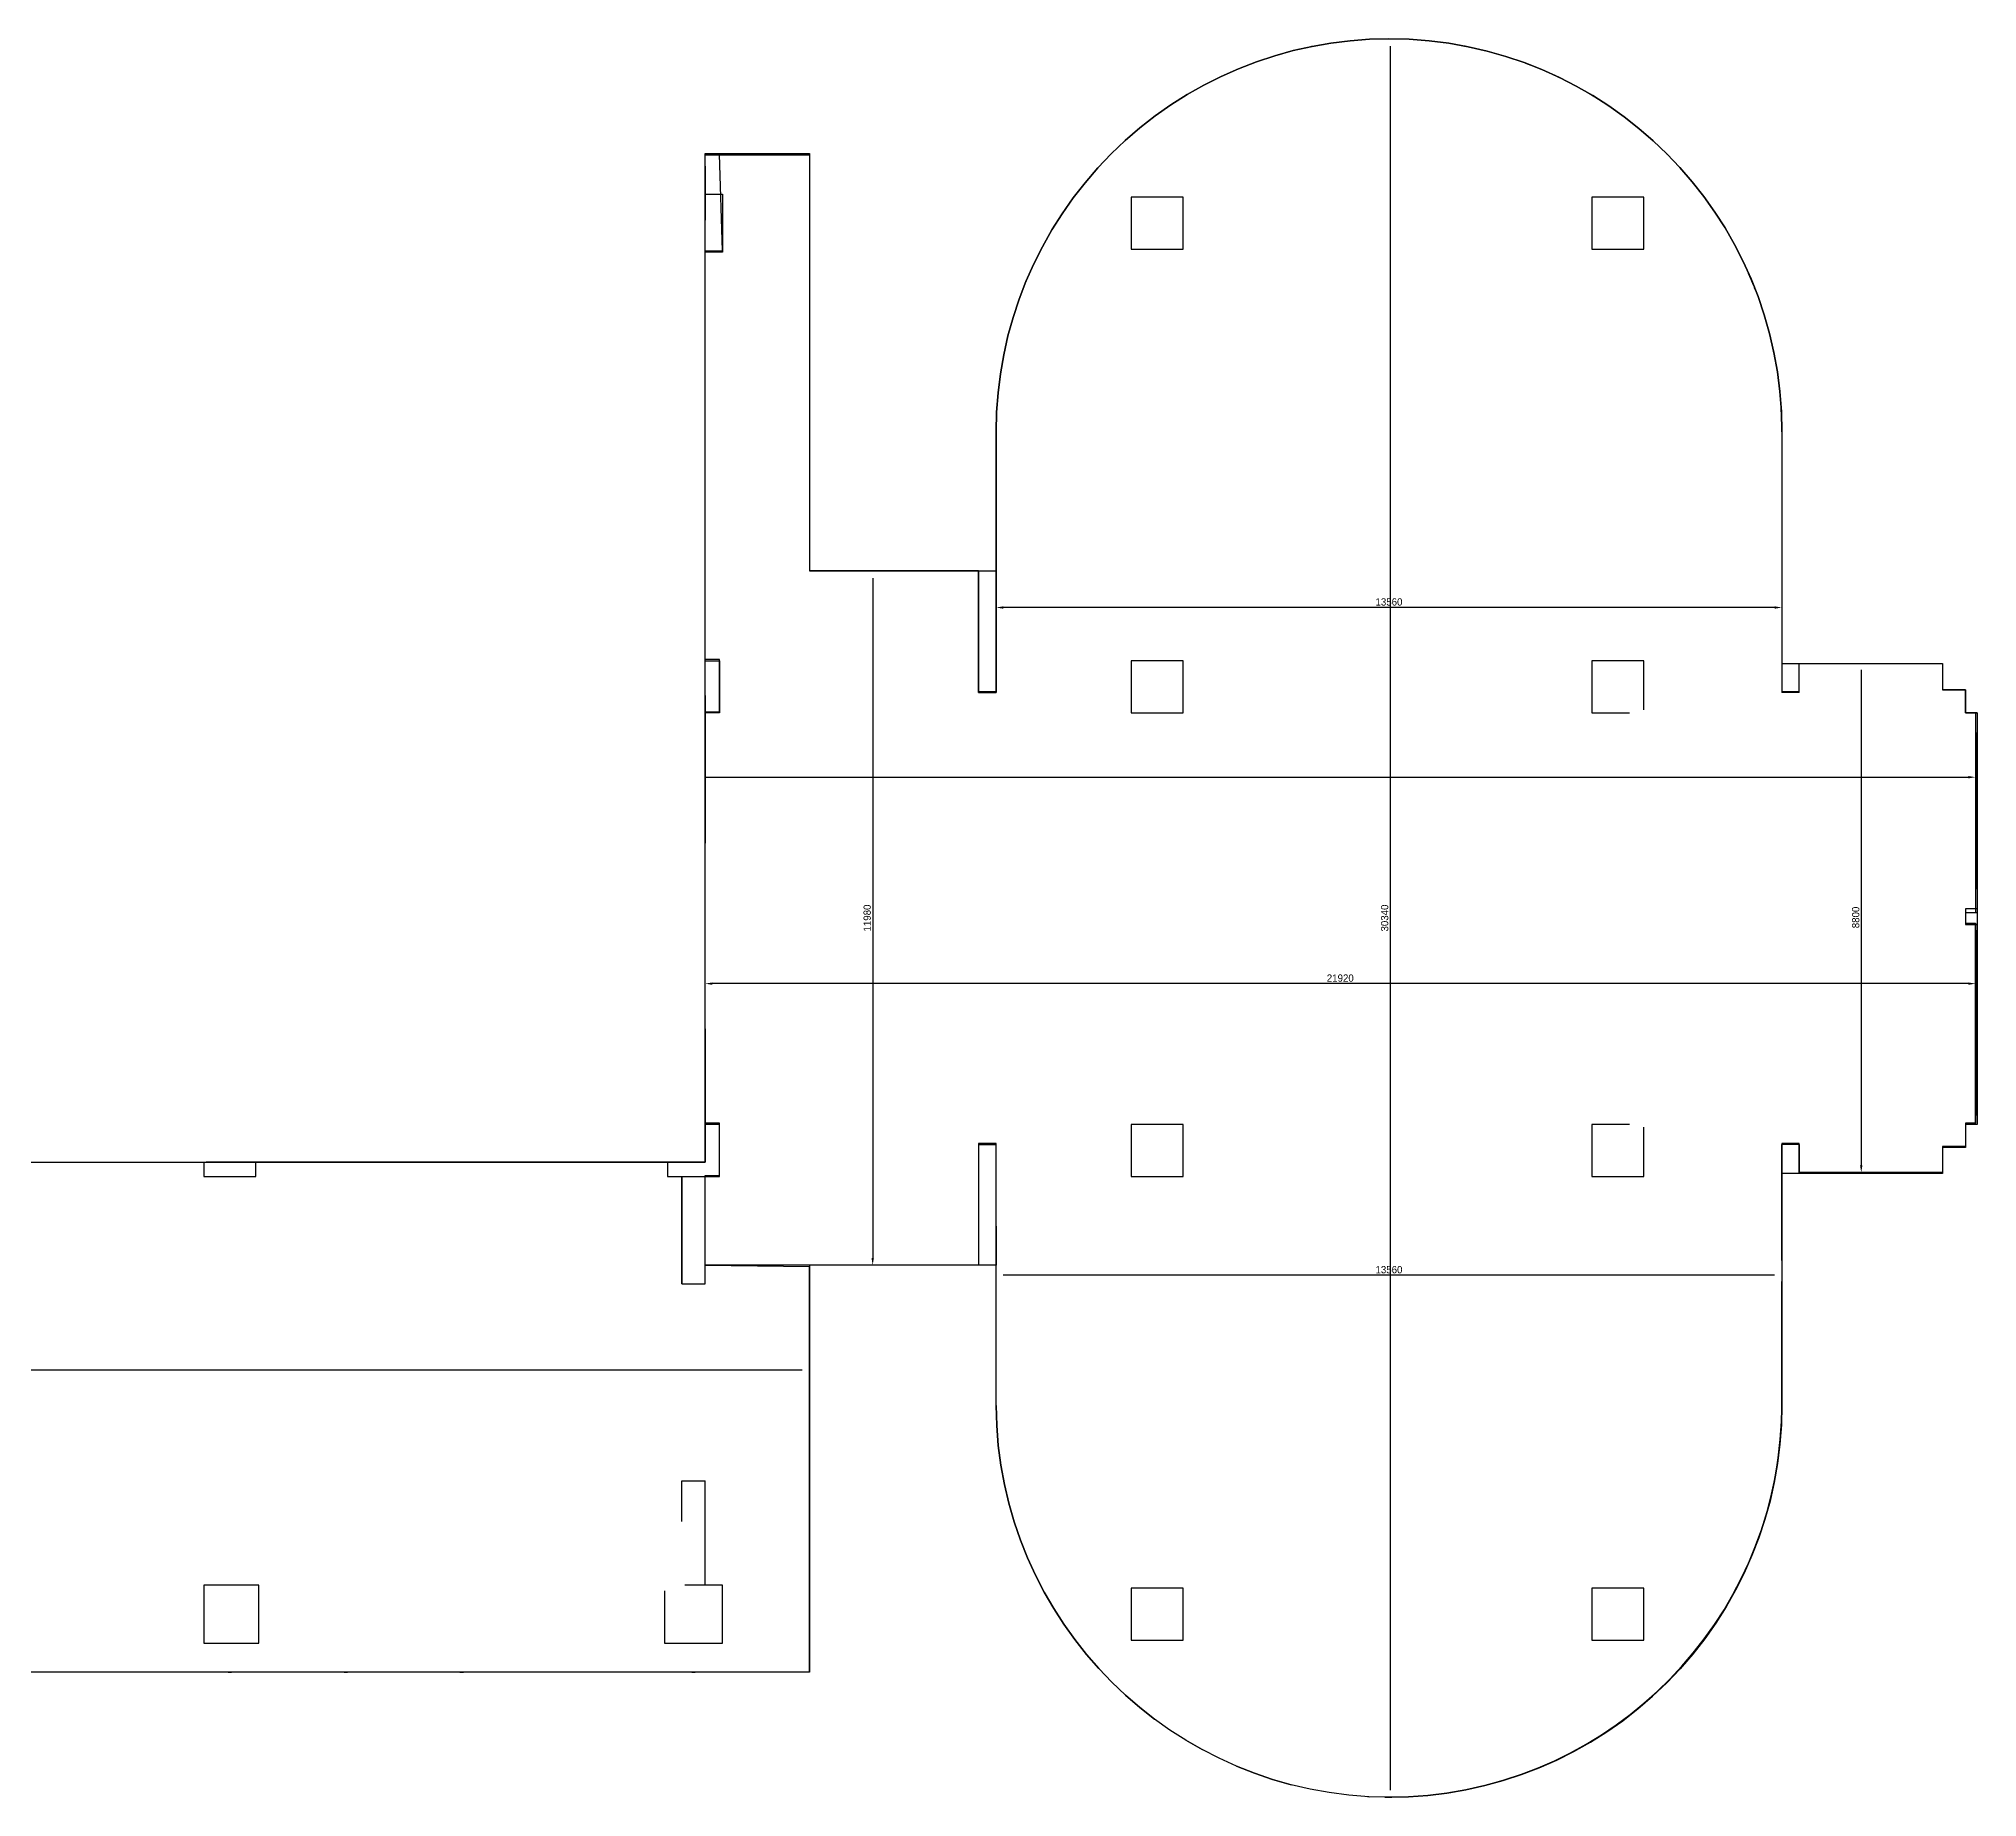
# Model space of a CAD drawing. Header units: millimetres. Extents: x 1186303 to 1253503, y 87528 to 122501.
# Drawn here: x 1220055 to 1253503, y 92161 to 122501 of the extents above; entities that cross this region are included whole.
import ezdxf

# ---------------------------------------------------------------- set-up
doc = ezdxf.new("R2010")
doc.units = ezdxf.units.MM
for name, color, linetype in [('Divar-komek', 7, 'Continuous'), ('metal', 7, 'Continuous'), ('OFFICE_BOUNDARY', 3, 'Continuous'), ('Pencere', 7, 'Continuous'), ('plita 2', 7, 'Continuous'), ('sutun1', 7, 'Continuous')]:
    doc.layers.add(name, color=color, linetype=linetype)
doc.layers.add('obl. keramogranit', color=138, linetype='Continuous', lineweight=18, true_color=0x005252)

msp = doc.modelspace()

# ---------------------------------------------------------------- linework, layer by layer
at = {"color": 0, "lineweight": -2, "transparency": 16777216}
for p, q in [((1243374, 122376), (1243374, 92286)), ((1234445, 113196), (1234445, 101466)), ((1236573, 112747), (1236573, 112626)), ((1250133, 112747), (1250133, 112626)), ((1250008, 112688), (1236698, 112688)), ((1251502, 111616), (1251502, 103066)), ((1253473, 110085), (1253473, 109699)), ((1231553, 105891), (1231553, 106261)), ((1253348, 106199), (1231678, 106199)), ((1253473, 105891), (1253473, 106261)), ((1251900, 102941), (1251439, 102941)), ((1234932, 101341), (1234382, 101341)), ((1250008, 101168), (1236698, 101168)), ((1186428, 99533), (1233228, 99533))]:
    msp.add_line(p, q, dxfattribs=at)
at = {"color": 1, "lineweight": 30}
for p, q in [((1231553, 103121), (1231553, 120521)), ((1231553, 120521), (1233353, 120521)), ((1233353, 120521), (1233353, 113321)), ((1231553, 120301), (1231553, 119821)), ((1231553, 119821), (1231553, 119371)), ((1236573, 113321), (1236573, 115722)), ((1250133, 115722), (1250133, 111721)), ((1233353, 113321), (1236573, 113321)), ((1250133, 111721), (1252903, 111721)), ((1252903, 111721), (1252903, 111271)), ((1231553, 111171), (1231553, 108621)), ((1252903, 111271), (1253303, 111271)), ((1253303, 111271), (1253303, 110871)), ((1253303, 110871), (1253503, 110871)), ((1253503, 110871), (1253503, 103771)), ((1231553, 105421), (1231553, 103521)), ((1253503, 103771), (1253303, 103771)), ((1253303, 103771), (1253303, 103371)), ((1231553, 103521), (1231553, 103121)), ((1253303, 103371), (1252903, 103371)), ((1252903, 103371), (1252903, 102921)), ((1199203, 103121), (1231553, 103121)), ((1225653, 103121), (1222946, 103121)), ((1231553, 103121), (1225653, 103121)), ((1252903, 102921), (1250133, 102921)), ((1250133, 102921), (1250133, 98921)), ((1236573, 101341), (1233353, 101341)), ((1233353, 101341), (1233353, 94321)), ((1236573, 98921), (1236573, 101341)), ((1233353, 94321), (1186303, 94321))]:
    msp.add_line(p, q, dxfattribs=at)
at = {"color": 0, "lineweight": -2}
for p, q in [((1234932, 113321), (1234382, 113321)), ((1231553, 109761), (1253348, 109761)), ((1236573, 102014), (1236573, 101341)), ((1250133, 101144), (1250133, 101105)), ((1233353, 98194), (1233353, 99595))]:
    msp.add_line(p, q, dxfattribs=at)
for points in [[(1242352, 122427), (1242025, 122370)], [(1242683, 122468), (1242352, 122427)], [(1243017, 122493), (1242683, 122468)], [(1243353, 122501), (1243017, 122493)], [(1243702, 122493), (1243353, 122501)], [(1244047, 122466), (1243702, 122493)], [(1244386, 122423), (1244047, 122466)], [(1244720, 122364), (1244386, 122423)], [(1241067, 122104), (1240759, 121985)], [(1241382, 122208), (1241067, 122104)], [(1241701, 122297), (1241382, 122208)], [(1242025, 122370), (1241701, 122297)], [(1245048, 122288), (1244720, 122364)], [(1245370, 122197), (1245048, 122288)], [(1245685, 122090), (1245370, 122197)], [(1246293, 121833), (1245993, 121969), (1245685, 122090)], [(1240456, 121851), (1240161, 121703)], [(1240759, 121985), (1240456, 121851)], [(1246585, 121683), (1246293, 121833)], [(1239872, 121540), (1239592, 121362)], [(1240161, 121703), (1239872, 121540)], [(1246869, 121520), (1246585, 121683)], [(1247144, 121344), (1246869, 121520)], [(1239320, 121171), (1239057, 120966)], [(1239592, 121362), (1239320, 121171)], [(1247410, 121155), (1247144, 121344)], [(1247666, 120953), (1247410, 121155)], [(1238803, 120748), (1238559, 120516)], [(1239057, 120966), (1238803, 120748)], [(1247912, 120740), (1247666, 120953)], [(1238559, 120516), (1238327, 120272)], [(1248148, 120516), (1247912, 120740)], [(1248372, 120280), (1248148, 120516)], [(1238327, 120272), (1238109, 120018)], [(1248585, 120034), (1248372, 120280)], [(1237904, 119755), (1237713, 119483)], [(1238109, 120018), (1237904, 119755)], [(1248787, 119778), (1248585, 120034)], [(1248976, 119512), (1248787, 119778)], [(1237713, 119483), (1237535, 119203)], [(1249152, 119237), (1248976, 119512)], [(1237535, 119203), (1237372, 118914)], [(1249315, 118953), (1249152, 119237)], [(1237372, 118914), (1237224, 118618)], [(1249465, 118661), (1249315, 118953)], [(1237224, 118618), (1237090, 118316)], [(1249601, 118361), (1249465, 118661)], [(1237090, 118316), (1236970, 118008)], [(1249722, 118053), (1249601, 118361)], [(1236970, 118008), (1236867, 117693)], [(1249829, 117738), (1249722, 118053)], [(1249920, 117416), (1249829, 117738)], [(1236867, 117693), (1236778, 117374)], [(1249996, 117088), (1249920, 117416)], [(1236778, 117374), (1236705, 117050)], [(1250055, 116754), (1249996, 117088)], [(1236705, 117050), (1236648, 116723)], [(1250098, 116415), (1250055, 116754)], [(1236648, 116723), (1236607, 116392)], [(1250125, 116070), (1250098, 116415)], [(1236607, 116392), (1236582, 116058)], [(1250133, 115722), (1250125, 116070)], [(1236582, 116058), (1236573, 115722)], [(1236573, 98921), (1236584, 98574)], [(1250100, 98252), (1250125, 98586), (1250133, 98921)], [(1236584, 98574), (1236612, 98231)], [(1236612, 98231), (1236657, 97893)], [(1250059, 97921), (1250100, 98252)], [(1236657, 97893), (1236718, 97560)], [(1250002, 97594), (1250059, 97921)], [(1236718, 97560), (1236795, 97233)], [(1249929, 97271), (1250002, 97594)], [(1236795, 97233), (1236888, 96913)], [(1249840, 96952), (1249929, 97271)], [(1236888, 96913), (1236995, 96599)], [(1249736, 96638), (1249840, 96952)], [(1236995, 96599), (1237117, 96292)], [(1249617, 96330), (1249736, 96638)], [(1237117, 96292), (1237254, 95993)], [(1249334, 95733), (1249483, 96028)], [(1249483, 96028), (1249617, 96330)], [(1237254, 95993), (1237404, 95702)], [(1237404, 95702), (1237568, 95419)], [(1249171, 95445), (1249334, 95733)], [(1237568, 95419), (1237744, 95145)], [(1248994, 95165), (1249171, 95445)], [(1237744, 95145), (1237934, 94881)], [(1248802, 94893), (1248994, 95165)], [(1237934, 94881), (1238135, 94626)], [(1248597, 94631), (1248802, 94893)], [(1238135, 94626), (1238348, 94381)], [(1238348, 94381), (1238572, 94146)], [(1248146, 94134), (1248378, 94377)], [(1248378, 94377), (1248597, 94631)], [(1238572, 94146), (1238807, 93922)], [(1247903, 93903), (1248146, 94134)], [(1238807, 93922), (1239053, 93710)], [(1239053, 93710), (1239309, 93510)], [(1247386, 93481), (1247649, 93685)], [(1247649, 93685), (1247903, 93903)], [(1247113, 93290), (1247386, 93481)], [(1239848, 93145), (1240132, 92983)], [(1246545, 92951), (1246833, 93114)], [(1246833, 93114), (1247113, 93290)], [(1240723, 92698), (1241030, 92576)], [(1245638, 92552), (1245947, 92670)], [(1245947, 92670), (1246249, 92803)], [(1246249, 92803), (1246545, 92951)], [(1241030, 92576), (1241344, 92470)], [(1241344, 92470), (1241665, 92378)], [(1244681, 92289), (1245005, 92361)], [(1245005, 92361), (1245324, 92449)], [(1245324, 92449), (1245638, 92552)], [(1243353, 92161), (1243689, 92169)], [(1243689, 92169), (1244023, 92193)], [(1244023, 92193), (1244354, 92233)], [(1244354, 92233), (1244681, 92289)]]:
    msp.add_lwpolyline(points)
at = {"color": 0, "transparency": 16777216}
for points in [[(1236698, 112709), (1236698, 112668), (1236573, 112688)], [(1250008, 112709), (1250008, 112668), (1250133, 112688)], [(1253348, 109782), (1253348, 109740), (1253473, 109761)], [(1231678, 106220), (1231678, 106178), (1231553, 106199)], [(1253348, 106220), (1253348, 106178), (1253473, 106199)], [(1251481, 103066), (1251523, 103066), (1251502, 102941)], [(1234424, 101466), (1234466, 101466), (1234445, 101341)]]:
    msp.add_solid(points, dxfattribs=at)
at = {"layer": 'Divar-komek'}
for points in [[(1246681, 121628), (1246536, 121708), (1246347, 121805), (1246173, 121887)], [(1246906, 121496), (1246774, 121575)]]:
    msp.add_lwpolyline(points, dxfattribs=at)
at = {"layer": 'metal'}
for p, q in [((1233353, 118951), (1233353, 118891)), ((1233353, 117151), (1233353, 117091)), ((1233353, 115351), (1233353, 115291)), ((1233353, 113551), (1233353, 113491)), ((1233583, 113321), (1233523, 113321)), ((1233353, 101091), (1233353, 101151)), ((1233353, 99291), (1233353, 99351)), ((1233353, 97491), (1233353, 97551)), ((1233353, 95691), (1233353, 95751)), ((1221383, 94321), (1221323, 94321)), ((1223323, 94321), (1223383, 94321)), ((1225323, 94321), (1225383, 94321)), ((1227323, 94321), (1227383, 94321)), ((1229383, 94321), (1229323, 94321)), ((1231323, 94321), (1231383, 94321))]:
    msp.add_line(p, q, dxfattribs=at)
at = {"layer": 'obl. keramogranit'}
for p, q in [((1252753, 111721), (1252903, 111721)), ((1253503, 110721), (1253503, 110871)), ((1253503, 107421), (1253503, 107521)), ((1253503, 107221), (1253503, 107121)), ((1253503, 103921), (1253503, 103771)), ((1252753, 102921), (1252903, 102921))]:
    msp.add_line(p, q, dxfattribs=at)
at = {"layer": 'OFFICE_BOUNDARY'}
msp.add_lwpolyline([(1199203, 103121), (1231553, 103121), (1231553, 120521), (1233353, 120521), (1233353, 113321), (1236573, 113321), (1236573, 115722), (1236582, 116058), (1236607, 116392), (1236648, 116723), (1236705, 117050), (1236778, 117374), (1236867, 117693), (1236970, 118008), (1237090, 118316), (1237224, 118618), (1237372, 118914), (1237535, 119203), (1237713, 119483), (1237904, 119755), (1238109, 120018), (1238327, 120272), (1238559, 120516), (1238803, 120748), (1239057, 120966), (1239320, 121171), (1239592, 121362), (1239872, 121540), (1240161, 121703), (1240456, 121851), (1240759, 121985), (1241067, 122104), (1241382, 122208), (1241701, 122297), (1242025, 122370), (1242352, 122427), (1242683, 122468), (1243017, 122493), (1243353, 122501), (1243702, 122493), (1244047, 122466), (1244386, 122423), (1244720, 122364), (1245048, 122288), (1245370, 122197), (1245685, 122090), (1245993, 121969), (1246293, 121833), (1246585, 121683), (1246869, 121520), (1247144, 121344), (1247410, 121155), (1247666, 120953), (1247912, 120740), (1248148, 120516), (1248372, 120280), (1248585, 120034), (1248787, 119778), (1248976, 119512), (1249152, 119237), (1249315, 118953), (1249465, 118661), (1249601, 118361), (1249722, 118053), (1249829, 117738), (1249920, 117416), (1249996, 117088), (1250055, 116754), (1250098, 116415), (1250125, 116070), (1250133, 115722), (1250133, 111721), (1252903, 111721), (1252903, 111271), (1253303, 111271), (1253303, 110871), (1253503, 110871), (1253503, 103771), (1253303, 103771), (1253303, 103371), (1252903, 103371), (1252903, 102921), (1250133, 102921), (1250133, 98921), (1250125, 98586), (1250100, 98252), (1250059, 97921), (1250002, 97594), (1249929, 97271), (1249840, 96952), (1249736, 96638), (1249617, 96330), (1249483, 96028), (1249334, 95733), (1249171, 95445), (1248994, 95165), (1248802, 94893), (1248597, 94631), (1248378, 94377), (1248146, 94134), (1247903, 93903), (1247649, 93685), (1247386, 93481), (1247113, 93290), (1246833, 93114), (1246545, 92951), (1246249, 92803), (1245947, 92670), (1245638, 92552), (1245324, 92449), (1245005, 92361), (1244681, 92289), (1244354, 92233), (1244023, 92193), (1243689, 92169), (1243353, 92161), (1243006, 92171), (1242663, 92198), (1242324, 92242), (1241992, 92302), (1241665, 92378), (1241344, 92470), (1241030, 92576), (1240723, 92698), (1240423, 92833), (1240132, 92983), (1239848, 93145), (1239574, 93321), (1239309, 93510), (1239053, 93710), (1238807, 93922), (1238572, 94146), (1238348, 94381), (1238135, 94626), (1237934, 94881), (1237744, 95145), (1237568, 95419), (1237404, 95702), (1237254, 95993), (1237117, 96292), (1236995, 96599), (1236888, 96913), (1236795, 97233), (1236718, 97560), (1236657, 97893), (1236612, 98231), (1236584, 98574), (1236573, 98921), (1236573, 101341), (1233353, 101341), (1233353, 94321), (1186303, 94321)], dxfattribs=at)
at = {"layer": 'Pencere'}
for p, q in [((1231553, 120521), (1233353, 120521)), ((1233353, 120491), (1231553, 120491)), ((1253473, 110871), (1253473, 107421)), ((1253503, 110721), (1253503, 107521)), ((1253473, 103771), (1253473, 107221)), ((1253503, 103921), (1253503, 107121))]:
    msp.add_line(p, q, dxfattribs=at)
at = {"layer": 'plita 2'}
for p, q in [((1236273, 113321), (1233353, 113321)), ((1252753, 102921), (1250433, 102921)), ((1233353, 94321), (1233353, 101321)), ((1233353, 94321), (1186303, 94321))]:
    msp.add_line(p, q, dxfattribs=at)
at = {"layer": 'sutun1'}
for p, q in [((1245717, 122076), (1245717, 122077)), ((1231553, 119821), (1231853, 119821)), ((1231853, 119821), (1231853, 118821)), ((1231853, 118821), (1231553, 118821)), ((1249692, 118129), (1249692, 118129)), ((1236573, 115722), (1236573, 115521)), ((1236573, 114621), (1236573, 111221)), ((1250133, 114621), (1250133, 114121)), ((1236273, 111221), (1236273, 113321)), ((1250133, 113221), (1250133, 111221)), ((1231553, 111771), (1231803, 111771)), ((1231803, 111771), (1231803, 110871)), ((1247753, 111771), (1246853, 111771)), ((1246853, 111771), (1246853, 110871)), ((1247753, 110921), (1247753, 111771)), ((1250433, 111221), (1250433, 111721)), ((1252903, 111721), (1252903, 111271)), ((1236273, 111221), (1236573, 111221)), ((1250433, 111221), (1250133, 111221)), ((1253303, 111271), (1252903, 111271)), ((1253303, 110871), (1253303, 111271)), ((1231803, 110871), (1231553, 110871)), ((1246853, 110871), (1247503, 110871)), ((1253503, 110871), (1253303, 110871)), ((1231553, 105421), (1231553, 108621)), ((1253303, 107421), (1253303, 107221)), ((1253503, 107421), (1253303, 107421)), ((1253303, 107221), (1253503, 107221)), ((1231803, 103771), (1231553, 103771)), ((1231803, 102871), (1231803, 103771)), ((1247503, 103771), (1246853, 103771)), ((1246853, 103771), (1246853, 102871)), ((1247753, 102871), (1247753, 103721)), ((1253503, 103771), (1253303, 103771)), ((1253303, 103771), (1253303, 103371)), ((1236273, 103421), (1236573, 103421)), ((1236273, 103421), (1236273, 101341)), ((1236573, 101341), (1236573, 103421)), ((1250133, 102921), (1250133, 103421)), ((1250433, 103421), (1250133, 103421)), ((1250433, 103421), (1250433, 102921)), ((1253303, 103371), (1252903, 103371)), ((1252903, 103371), (1252903, 102921)), ((1222903, 103121), (1222903, 102871)), ((1223803, 102871), (1223803, 103121)), ((1223803, 103121), (1225653, 103121)), ((1229053, 103121), (1230903, 103121)), ((1230903, 103121), (1230903, 102871)), ((1222903, 102871), (1223803, 102871)), ((1230903, 102871), (1231803, 102871)), ((1231153, 101021), (1231153, 102871)), ((1231553, 101021), (1231553, 102871)), ((1246853, 102871), (1247753, 102871)), ((1250133, 101421), (1250133, 102921)), ((1231153, 101021), (1231553, 101021)), ((1250133, 100021), (1250133, 100521)), ((1231153, 96921), (1231153, 97621)), ((1231153, 97621), (1231553, 97621)), ((1231553, 95821), (1231553, 97621)), ((1230853, 95721), (1230853, 94821)), ((1231853, 95821), (1231203, 95821)), ((1231853, 94821), (1231853, 95821)), ((1230853, 94821), (1231853, 94821))]:
    msp.add_line(p, q, dxfattribs=at)
at = {"layer": 'sutun1', "color": 183}
for p, q in [((1231803, 120511), (1233353, 120511)), ((1231853, 118841), (1231803, 120511)), ((1233353, 120511), (1233353, 113341)), ((1231553, 118841), (1231853, 118841)), ((1236573, 111241), (1236579, 115958)), ((1250132, 115779), (1250133, 111241)), ((1236273, 113321), (1236273, 111241)), ((1231803, 111791), (1231553, 111791)), ((1231803, 110891), (1231803, 111791)), ((1250433, 111241), (1250433, 111721)), ((1236273, 111241), (1236573, 111241)), ((1250133, 111241), (1250433, 111241)), ((1253303, 111271), (1253303, 110891)), ((1231553, 103791), (1231553, 110891)), ((1231553, 110891), (1231803, 110891)), ((1253474, 110871), (1253503, 107491)), ((1253503, 107491), (1253303, 107491)), ((1253303, 107491), (1253303, 107241)), ((1253303, 107241), (1253473, 107241)), ((1253473, 107241), (1253473, 103791)), ((1231803, 103791), (1231553, 103791)), ((1231803, 102891), (1231803, 103791)), ((1253473, 103791), (1253303, 103791)), ((1253303, 103791), (1253303, 103771)), ((1253303, 103771), (1253303, 103391)), ((1236573, 103441), (1236273, 103441)), ((1236273, 103441), (1236273, 101341)), ((1236573, 101341), (1236573, 103441)), ((1250133, 103441), (1250128, 98683)), ((1250433, 103441), (1250133, 103441)), ((1250433, 102941), (1250433, 103441)), ((1253303, 103391), (1252903, 103391)), ((1252903, 103391), (1252903, 103371)), ((1199803, 103121), (1229053, 103121)), ((1229053, 103121), (1230903, 103121)), ((1230903, 103121), (1230903, 102871)), ((1230903, 102871), (1231153, 102871)), ((1231153, 102871), (1231153, 101021)), ((1231553, 101341), (1231553, 102891)), ((1231553, 102891), (1231803, 102891)), ((1252903, 102941), (1250433, 102941)), ((1231153, 101021), (1231553, 101021)), ((1236273, 101341), (1231553, 101341)), ((1231553, 101021), (1231553, 101341)), ((1231553, 101341), (1233353, 101321)), ((1233353, 101321), (1233353, 94321))]:
    msp.add_line(p, q, dxfattribs=at)
at = {"layer": 'sutun1'}
for points in [[(1242029, 122371), (1242018, 122368)], [(1244796, 122346), (1244786, 122348), (1244670, 122372), (1244650, 122376)], [(1240762, 121987), (1240754, 121983)], [(1245809, 122041), (1245717, 122076)], [(1246112, 121915), (1246046, 121944), (1245937, 121990), (1245857, 122022)], [(1246909, 121495), (1246906, 121496)], [(1239595, 121364), (1239586, 121358)], [(1247177, 121320), (1247113, 121363)], [(1238563, 120520), (1238553, 120509)], [(1248154, 120510), (1248144, 120519)], [(1237718, 119490), (1237706, 119473)], [(1249001, 119473), (1248974, 119513), (1248951, 119546)], [(1249645, 118249), (1249604, 118349), (1249558, 118454)], [(1237093, 118323), (1237086, 118306)], [(1249692, 118129), (1249662, 118204)], [(1250009, 117012), (1249995, 117085), (1249976, 117173)], [(1236707, 117059), (1236703, 117039)], [(1250099, 116402), (1250097, 116423)], [(1250126, 116011), (1250122, 116110)], [(1243806, 92177), (1244102, 92203), (1244420, 92245), (1244733, 92303), (1245040, 92374), (1245342, 92459), (1245639, 92557), (1245929, 92668), (1246212, 92792), (1246488, 92928), (1246757, 93077), (1247018, 93237), (1247271, 93408), (1247516, 93590), (1247753, 93782), (1247980, 93985), (1248198, 94198), (1248406, 94420), (1248604, 94651), (1248791, 94892), (1248968, 95140), (1249134, 95397), (1249288, 95662), (1249431, 95934), (1249561, 96213), (1249679, 96498), (1249784, 96791), (1249877, 97089), (1249955, 97393), (1250020, 97702), (1250070, 98016), (1250106, 98335), (1250127, 98643)], [(1242985, 92173), (1243024, 92171)], [(1243281, 92164), (1243403, 92163)], [(1243546, 92166), (1243767, 92174)]]:
    msp.add_lwpolyline(points, dxfattribs=at)
for points in [[(1238903, 118871), (1239803, 118871), (1239803, 119771), (1238903, 119771)], [(1246853, 118871), (1247753, 118871), (1247753, 119771), (1246853, 119771)], [(1238903, 110871), (1239803, 110871), (1239803, 111771), (1238903, 111771)], [(1238903, 102871), (1239803, 102871), (1239803, 103771), (1238903, 103771)], [(1222903, 94821), (1223853, 94821), (1223853, 95821), (1222903, 95821)], [(1238903, 94871), (1239803, 94871), (1239803, 95771), (1238903, 95771)], [(1246853, 94871), (1247753, 94871), (1247753, 95771), (1246853, 95771)]]:
    msp.add_lwpolyline(points, close=True, dxfattribs=at)

# ---------------------------------------------------------------- texts
at = {"color": 0, "transparency": 16777216, "char_height": 125, "attachment_point": 5}
for s, insert in [('13560', (1243353, 112784)), ('21920', (1242513, 106294)), ('13560', (1243353, 101263))]:
    msp.add_mtext(s, dxfattribs=dict(at, insert=insert))
at = {"color": 0, "transparency": 16777216, "char_height": 125, "attachment_point": 5, "rotation": 90}
for s, insert in [('11980', (1234350, 107331)), ('30340', (1243279, 107331)), ('8800', (1251407, 107341))]:
    msp.add_mtext(s, dxfattribs=dict(at, insert=insert))

doc.saveas('drawing.dxf')
